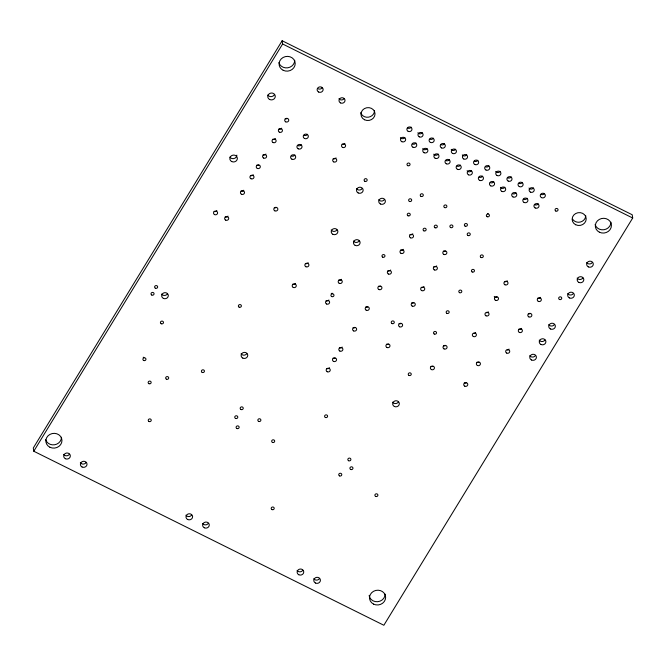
<?xml version="1.0" encoding="UTF-8"?>
<svg xmlns="http://www.w3.org/2000/svg" width="666" height="666" viewBox="0 0 666 666"><rect width="100%" height="100%" fill="white"/><g stroke="black" fill="none" stroke-linecap="round" stroke-linejoin="round"><path stroke-width="1" d="M282.143 40.743L33.3 447.985L33.783 451.232L383.857 625.257L632.7 218.015L632.217 214.768L282.143 40.743L282.625 43.989L33.783 451.232M282.625 43.989L632.7 218.015M610.947 222.194A8.067 7.368 -8.5 0 1 603.995 229.728A8.067 7.368 -8.5 0 1 595.121 224.584M385.148 594.105A8.067 7.368 -8.5 0 1 377.664 601.698A8.067 7.368 -8.5 0 1 369.114 595.537M61.48 437.246A8.067 7.368 -8.5 0 1 54.529 444.78A8.067 7.368 -8.5 0 1 45.654 439.635M294.722 60.273A8.067 7.368 -8.5 0 1 287.77 67.807A8.067 7.368 -8.5 0 1 278.896 62.662M488.178 213.428A1.54 1.407 -8.5 0 1 487.412 213.636M332.742 293.273A1.54 1.407 -8.5 0 1 331.21 293.315M143.948 357.401A1.54 1.407 -8.5 0 1 143.182 357.234M336.005 157.875A2.048 1.873 -8.5 0 1 333.216 158.641M344.855 143.39A2.048 1.873 -8.5 0 1 342.066 144.164M287.271 118.54A2.048 1.873 -8.5 0 1 285.231 118.606M281.693 128.18A2.048 1.873 -8.5 0 1 278.904 128.946M275.374 138.52A2.048 1.873 -8.5 0 1 272.585 139.294M265.892 154.037A2.048 1.873 -8.5 0 1 263.103 154.803M258.824 165.093A2.048 1.873 -8.5 0 1 256.785 165.151M253.255 174.725A2.048 1.873 -8.5 0 1 250.466 175.499M342.141 347.036A2.048 1.873 -8.5 0 1 339.36 347.802M335.081 358.083A2.048 1.873 -8.5 0 1 333.033 358.15M329.504 367.724A2.048 1.873 -8.5 0 1 326.715 368.489M507.259 280.769A2.048 1.873 -8.5 0 1 504.47 281.535M540.601 297.344A2.048 1.873 -8.5 0 1 537.812 298.11M497.036 296.994A2.048 1.873 -8.5 0 1 494.239 296.387M530.377 313.569A2.048 1.873 -8.5 0 1 528.329 313.628M274.317 94.838A3.78 3.447 -8.5 0 1 267.782 95.038M236.88 155.161A3.78 3.447 -8.5 0 1 229.862 157.101M412.778 233.799A2.048 1.873 -8.5 0 1 409.998 234.574M445.379 251.082A2.048 1.873 -8.5 0 1 443.34 251.149M403.296 249.317A2.048 1.873 -8.5 0 1 400.516 250.091M436.646 265.892A2.048 1.873 -8.5 0 1 433.857 266.666M488.295 311.796A2.048 1.873 -8.5 0 1 486.53 312.787M521.636 328.371A2.048 1.873 -8.5 0 1 518.856 329.146M475.657 332.484A2.048 1.873 -8.5 0 1 473.892 333.475M508.999 349.059A2.048 1.873 -8.5 0 1 507.234 350.05M390.659 270.005A2.048 1.873 -8.5 0 1 387.87 270.779M424.001 286.58A2.048 1.873 -8.5 0 1 421.22 287.354M380.436 286.23A2.048 1.873 -8.5 0 1 378.388 286.288M413.777 302.805A2.048 1.873 -8.5 0 1 411.738 302.872M307.534 134.274A2.564 2.339 -8.5 0 1 304.046 135.24M301.207 144.622A2.564 2.339 -8.5 0 1 297.719 145.588M294.888 154.962A2.564 2.339 -8.5 0 1 291.4 155.927M227.972 216.1A2.048 1.873 -8.5 0 1 225.183 216.875M216.85 210.573A2.048 1.873 -8.5 0 1 214.069 211.347M478.946 362.171A2.048 1.873 -8.5 0 1 476.898 362.229M445.596 345.596A2.048 1.873 -8.5 0 1 443.556 345.654M432.958 366.283A2.048 1.873 -8.5 0 1 430.91 366.342M466.3 382.858A2.048 1.873 -8.5 0 1 464.26 382.925M401.14 323.493A2.048 1.873 -8.5 0 1 399.092 323.559M367.79 306.918A2.048 1.873 -8.5 0 1 365.751 306.976M243.773 190.243A2.048 1.873 -8.5 0 1 240.984 191.009M276.373 207.526A2.048 1.873 -8.5 0 1 274.325 207.584M341.516 279.287A2.048 1.873 -8.5 0 1 338.728 280.061M308.167 262.712A2.048 1.873 -8.5 0 1 305.386 263.486M388.494 344.18A2.048 1.873 -8.5 0 1 386.455 344.247M355.153 327.605A2.048 1.873 -8.5 0 1 353.105 327.672M328.871 299.975A2.048 1.873 -8.5 0 1 326.082 300.749M295.529 283.4A2.048 1.873 -8.5 0 1 292.74 284.174M592.382 262.396A3.33 3.039 -8.5 0 1 586.629 262.57M582.908 277.913A3.33 3.039 -8.5 0 1 577.147 278.088M573.426 293.431A3.33 3.039 -8.5 0 1 567.665 293.606M362.246 188.445A3.33 3.039 -8.5 0 1 356.485 188.62M384.473 199.5A3.33 3.039 -8.5 0 1 378.721 199.675M359.19 240.876A3.33 3.039 -8.5 0 1 353.438 241.05M554.462 324.459A3.33 3.039 -8.5 0 1 548.709 324.633M336.963 229.828A3.33 3.039 -8.5 0 1 331.202 229.995M544.979 339.976A3.33 3.039 -8.5 0 1 539.227 340.151M535.497 355.494A3.33 3.039 -8.5 0 1 529.745 355.669M167.399 293.881A3.33 3.039 -8.5 0 1 161.647 294.056M246.836 353.604A3.33 3.039 -8.5 0 1 241.084 353.771M398.41 401.981A3.33 3.039 -8.5 0 1 392.657 402.156M69.431 454.212A3.33 3.039 -8.5 0 1 63.678 454.387M86.105 462.504A3.33 3.039 -8.5 0 1 80.345 462.679M191.691 514.993A3.33 3.039 -8.5 0 1 185.939 515.168M208.366 523.285A3.33 3.039 -8.5 0 1 202.614 523.459M302.839 570.246A3.33 3.039 -8.5 0 1 297.086 570.421M319.514 578.538A3.33 3.039 -8.5 0 1 313.761 578.712M411.163 127.131A2.564 2.339 -8.5 0 1 407.675 128.088M404.836 137.471A2.564 2.339 -8.5 0 1 400.408 137.604M422.277 132.651A2.564 2.339 -8.5 0 1 417.848 132.792M415.959 142.999A2.564 2.339 -8.5 0 1 412.47 143.964M433.391 138.178A2.564 2.339 -8.5 0 1 429.903 139.144M427.072 148.526A2.564 2.339 -8.5 0 1 422.644 148.66M444.505 143.706A2.564 2.339 -8.5 0 1 441.017 144.672M438.186 154.046A2.564 2.339 -8.5 0 1 433.757 154.179M455.619 149.234A2.564 2.339 -8.5 0 1 451.19 149.367M449.3 159.574A2.564 2.339 -8.5 0 1 445.812 160.539M466.733 154.753A2.564 2.339 -8.5 0 1 462.304 154.887M460.414 165.101A2.564 2.339 -8.5 0 1 456.926 166.067M477.847 160.281A2.564 2.339 -8.5 0 1 474.358 161.247M471.528 170.621A2.564 2.339 -8.5 0 1 467.099 170.762M488.961 165.809A2.564 2.339 -8.5 0 1 485.481 166.766M482.642 176.149A2.564 2.339 -8.5 0 1 479.154 177.114M500.083 171.329A2.564 2.339 -8.5 0 1 495.654 171.462M493.756 181.676A2.564 2.339 -8.5 0 1 490.268 182.642M511.197 176.856A2.564 2.339 -8.5 0 1 507.708 177.822M504.87 187.204A2.564 2.339 -8.5 0 1 500.441 187.337M522.311 182.384A2.564 2.339 -8.5 0 1 518.822 183.35M515.992 192.724A2.564 2.339 -8.5 0 1 512.504 193.689M533.424 187.904A2.564 2.339 -8.5 0 1 528.995 188.045M527.106 198.252A2.564 2.339 -8.5 0 1 523.618 199.217M544.538 193.431A2.564 2.339 -8.5 0 1 541.05 194.397M538.22 203.779A2.564 2.339 -8.5 0 1 534.731 204.737M374.542 110.606A7.043 6.435 -8.5 0 1 368.473 117.183A7.043 6.435 -8.5 0 1 360.731 112.696M585.722 215.593A7.043 6.435 -8.5 0 1 580.552 221.978A7.043 6.435 -8.5 0 1 572.618 219.214M322.261 87.654A3.014 2.747 -8.5 0 1 318.165 88.786M344.139 98.535A3.014 2.747 -8.5 0 1 338.936 98.693M599.392 232.201A8.067 7.368 -8.5 0 0 611.43 225.441A8.067 7.368 -8.5 0 0 599.3 219.414A8.067 7.368 -8.5 0 0 599.392 232.201M373.593 604.112A8.067 7.368 -8.5 0 0 385.631 597.352A8.067 7.368 -8.5 0 0 373.501 591.316A8.067 7.368 -8.5 0 0 373.593 604.112M49.925 447.252A8.067 7.368 -8.5 0 0 61.963 440.492A8.067 7.368 -8.5 0 0 49.833 434.465A8.067 7.368 -8.5 0 0 49.925 447.252M283.167 70.28A8.067 7.368 -8.5 0 0 295.205 63.52A8.067 7.368 -8.5 0 0 283.075 57.492A8.067 7.368 -8.5 0 0 283.167 70.28M487.129 216.716A1.54 1.407 -8.5 0 0 489.427 215.434A1.54 1.407 -8.5 0 0 487.112 214.285A1.54 1.407 -8.5 0 0 487.129 216.716M408 215.792A1.515 1.382 -8.5 0 0 410.256 214.527A1.515 1.382 -8.5 0 0 407.983 213.395A1.515 1.382 -8.5 0 0 408 215.792M382.717 257.168A1.515 1.382 -8.5 0 0 384.973 255.902A1.515 1.382 -8.5 0 0 382.7 254.77A1.515 1.382 -8.5 0 0 382.717 257.168M481.052 257.501A1.515 1.382 -8.5 0 0 483.308 256.235A1.515 1.382 -8.5 0 0 481.035 255.103A1.515 1.382 -8.5 0 0 481.052 257.501M472.202 271.986A1.515 1.382 -8.5 0 0 474.458 270.712A1.515 1.382 -8.5 0 0 472.186 269.588A1.515 1.382 -8.5 0 0 472.202 271.986M459.557 292.674A1.515 1.382 -8.5 0 0 461.813 291.4A1.515 1.382 -8.5 0 0 459.54 290.276A1.515 1.382 -8.5 0 0 459.557 292.674M446.919 313.361A1.515 1.382 -8.5 0 0 449.175 312.096A1.515 1.382 -8.5 0 0 446.903 310.964A1.515 1.382 -8.5 0 0 446.919 313.361M434.274 334.049A1.515 1.382 -8.5 0 0 436.538 332.784A1.515 1.382 -8.5 0 0 434.257 331.651A1.515 1.382 -8.5 0 0 434.274 334.049M408.999 375.424A1.515 1.382 -8.5 0 0 411.255 374.159A1.515 1.382 -8.5 0 0 408.982 373.027A1.515 1.382 -8.5 0 0 408.999 375.424M239.136 307.168A1.515 1.382 -8.5 0 0 241.392 305.902A1.515 1.382 -8.5 0 0 239.119 304.77A1.515 1.382 -8.5 0 0 239.136 307.168M202.173 372.402A1.515 1.382 -8.5 0 0 204.429 371.137A1.515 1.382 -8.5 0 0 202.156 370.005A1.515 1.382 -8.5 0 0 202.173 372.402M148.993 421.495A1.515 1.382 -8.5 0 0 151.249 420.221A1.515 1.382 -8.5 0 0 148.976 419.097A1.515 1.382 -8.5 0 0 148.993 421.495M272.436 442.399A1.515 1.382 -8.5 0 0 274.692 441.133A1.515 1.382 -8.5 0 0 272.411 440.001A1.515 1.382 -8.5 0 0 272.436 442.399M325.349 417.457A1.515 1.382 -8.5 0 0 327.605 416.192A1.515 1.382 -8.5 0 0 325.333 415.06A1.515 1.382 -8.5 0 0 325.349 417.457M271.953 509.59A1.515 1.382 -8.5 0 0 274.209 508.325A1.515 1.382 -8.5 0 0 271.936 507.192A1.515 1.382 -8.5 0 0 271.953 509.59M375.649 496.403A1.515 1.382 -8.5 0 0 377.905 495.138A1.515 1.382 -8.5 0 0 375.632 494.005A1.515 1.382 -8.5 0 0 375.649 496.403M555.802 211.047A1.515 1.382 -8.5 0 0 558.058 209.782A1.515 1.382 -8.5 0 0 555.785 208.649A1.515 1.382 -8.5 0 0 555.802 211.047M148.901 383.691A1.515 1.382 -8.5 0 0 151.165 382.417A1.515 1.382 -8.5 0 0 148.884 381.293A1.515 1.382 -8.5 0 0 148.901 383.691M235.506 418.406A1.54 1.407 -8.5 0 0 237.804 417.116A1.54 1.407 -8.5 0 0 235.489 415.967A1.54 1.407 -8.5 0 0 235.506 418.406M435.023 227.772A1.54 1.407 -8.5 0 0 437.321 226.482A1.54 1.407 -8.5 0 0 435.006 225.333A1.54 1.407 -8.5 0 0 435.023 227.772M423.867 230.852A1.54 1.407 -8.5 0 0 426.157 229.562A1.54 1.407 -8.5 0 0 423.842 228.413A1.54 1.407 -8.5 0 0 423.867 230.852M331.693 296.561A1.54 1.407 -8.5 0 0 333.991 295.271A1.54 1.407 -8.5 0 0 331.676 294.122A1.54 1.407 -8.5 0 0 331.693 296.561M240.942 409.507A1.54 1.407 -8.5 0 0 243.24 408.225A1.54 1.407 -8.5 0 0 240.925 407.068A1.54 1.407 -8.5 0 0 240.942 409.507M236.863 428.513A1.54 1.407 -8.5 0 0 239.152 427.231A1.54 1.407 -8.5 0 0 236.838 426.082A1.54 1.407 -8.5 0 0 236.863 428.513M421.012 196.395A1.54 1.407 -8.5 0 0 423.301 195.105A1.54 1.407 -8.5 0 0 420.995 193.956A1.54 1.407 -8.5 0 0 421.012 196.395M409.399 201.407A1.54 1.407 -8.5 0 0 411.696 200.116A1.54 1.407 -8.5 0 0 409.382 198.968A1.54 1.407 -8.5 0 0 409.399 201.407M407.759 165.667A1.54 1.407 -8.5 0 0 410.056 164.377A1.54 1.407 -8.5 0 0 407.742 163.228A1.54 1.407 -8.5 0 0 407.759 165.667M467.965 235.514A1.54 1.407 -8.5 0 0 470.263 234.224A1.54 1.407 -8.5 0 0 467.948 233.075A1.54 1.407 -8.5 0 0 467.965 235.514M465.134 226.149A1.54 1.407 -8.5 0 0 467.432 224.858A1.54 1.407 -8.5 0 0 465.118 223.709A1.54 1.407 -8.5 0 0 465.134 226.149M364.876 181.302A1.54 1.407 -8.5 0 0 367.174 180.011A1.54 1.407 -8.5 0 0 364.86 178.863A1.54 1.407 -8.5 0 0 364.876 181.302M339.494 475.89A1.54 1.407 -8.5 0 0 341.783 474.608A1.54 1.407 -8.5 0 0 339.477 473.459A1.54 1.407 -8.5 0 0 339.494 475.89M348.609 460.739A1.54 1.407 -8.5 0 0 350.899 459.448A1.54 1.407 -8.5 0 0 348.584 458.3A1.54 1.407 -8.5 0 0 348.609 460.739M350.674 469.455A1.54 1.407 -8.5 0 0 352.972 468.165A1.54 1.407 -8.5 0 0 350.657 467.016A1.54 1.407 -8.5 0 0 350.674 469.455M391.991 323.568A1.54 1.407 -8.5 0 0 394.289 322.286A1.54 1.407 -8.5 0 0 391.974 321.137A1.54 1.407 -8.5 0 0 391.991 323.568M559.448 299.467A1.54 1.407 -8.5 0 0 561.746 298.185A1.54 1.407 -8.5 0 0 559.432 297.028A1.54 1.407 -8.5 0 0 559.448 299.467M444.605 207.584A1.54 1.407 -8.5 0 0 446.894 206.294A1.54 1.407 -8.5 0 0 444.588 205.145A1.54 1.407 -8.5 0 0 444.605 207.584M450.649 227.581A1.54 1.407 -8.5 0 0 452.938 226.29A1.54 1.407 -8.5 0 0 450.632 225.141A1.54 1.407 -8.5 0 0 450.649 227.581M155.369 288.212A1.54 1.407 -8.5 0 0 157.667 286.921A1.54 1.407 -8.5 0 0 155.353 285.772A1.54 1.407 -8.5 0 0 155.369 288.212M151.765 295.046A1.54 1.407 -8.5 0 0 154.062 293.764A1.54 1.407 -8.5 0 0 151.748 292.615A1.54 1.407 -8.5 0 0 151.765 295.046M143.665 360.481A1.54 1.407 -8.5 0 0 145.962 359.19A1.54 1.407 -8.5 0 0 143.648 358.042A1.54 1.407 -8.5 0 0 143.665 360.481M161.189 323.743A1.54 1.407 -8.5 0 0 163.486 322.452A1.54 1.407 -8.5 0 0 161.172 321.303A1.54 1.407 -8.5 0 0 161.189 323.743M166.425 379.212A1.54 1.407 -8.5 0 0 168.714 377.922A1.54 1.407 -8.5 0 0 166.408 376.773A1.54 1.407 -8.5 0 0 166.425 379.212M258.599 421.387A1.54 1.407 -8.5 0 0 260.897 420.104A1.54 1.407 -8.5 0 0 258.583 418.956A1.54 1.407 -8.5 0 0 258.599 421.387M333.699 161.888A2.048 1.873 -8.5 0 0 336.755 160.173A2.048 1.873 -8.5 0 0 333.674 158.641A2.048 1.873 -8.5 0 0 333.699 161.888M342.549 147.402A2.048 1.873 -8.5 0 0 345.604 145.688A2.048 1.873 -8.5 0 0 342.524 144.164A2.048 1.873 -8.5 0 0 342.549 147.402M285.714 121.845A2.048 1.873 -8.5 0 0 288.769 120.13A2.048 1.873 -8.5 0 0 285.689 118.606A2.048 1.873 -8.5 0 0 285.714 121.845M279.395 132.193A2.048 1.873 -8.5 0 0 282.442 130.478A2.048 1.873 -8.5 0 0 279.37 128.946A2.048 1.873 -8.5 0 0 279.395 132.193M273.068 142.541A2.048 1.873 -8.5 0 0 276.124 140.817A2.048 1.873 -8.5 0 0 273.052 139.294A2.048 1.873 -8.5 0 0 273.068 142.541M263.586 158.05A2.048 1.873 -8.5 0 0 266.641 156.335A2.048 1.873 -8.5 0 0 263.57 154.812A2.048 1.873 -8.5 0 0 263.586 158.05M257.267 168.398A2.048 1.873 -8.5 0 0 260.323 166.683A2.048 1.873 -8.5 0 0 257.243 165.151A2.048 1.873 -8.5 0 0 257.267 168.398M250.949 178.738A2.048 1.873 -8.5 0 0 254.004 177.023A2.048 1.873 -8.5 0 0 250.924 175.499A2.048 1.873 -8.5 0 0 250.949 178.738M339.843 351.049A2.048 1.873 -8.5 0 0 342.898 349.334A2.048 1.873 -8.5 0 0 339.818 347.802A2.048 1.873 -8.5 0 0 339.843 351.049M333.524 361.397A2.048 1.873 -8.5 0 0 336.571 359.682A2.048 1.873 -8.5 0 0 333.5 358.15A2.048 1.873 -8.5 0 0 333.524 361.397M327.197 371.736A2.048 1.873 -8.5 0 0 330.253 370.021A2.048 1.873 -8.5 0 0 327.181 368.489A2.048 1.873 -8.5 0 0 327.197 371.736M504.953 284.782A2.048 1.873 -8.5 0 0 508.008 283.067A2.048 1.873 -8.5 0 0 504.928 281.535A2.048 1.873 -8.5 0 0 504.953 284.782M538.303 301.357A2.048 1.873 -8.5 0 0 541.35 299.642A2.048 1.873 -8.5 0 0 538.278 298.11A2.048 1.873 -8.5 0 0 538.303 301.357M495.471 300.299A2.048 1.873 -8.5 0 0 498.526 298.584A2.048 1.873 -8.5 0 0 495.454 297.053A2.048 1.873 -8.5 0 0 495.471 300.299M528.821 316.874A2.048 1.873 -8.5 0 0 531.876 315.16A2.048 1.873 -8.5 0 0 528.796 313.628A2.048 1.873 -8.5 0 0 528.821 316.874M269.655 99.509A3.78 3.447 -8.5 0 0 275.291 96.345A3.78 3.447 -8.5 0 0 269.613 93.523A3.78 3.447 -8.5 0 0 269.655 99.509M231.735 161.572A3.78 3.447 -8.5 0 0 237.371 158.408A3.78 3.447 -8.5 0 0 231.693 155.586A3.78 3.447 -8.5 0 0 231.735 161.572M410.481 237.82A2.048 1.873 -8.5 0 0 413.536 236.105A2.048 1.873 -8.5 0 0 410.456 234.574A2.048 1.873 -8.5 0 0 410.481 237.82M443.822 254.395A2.048 1.873 -8.5 0 0 446.878 252.68A2.048 1.873 -8.5 0 0 443.797 251.149A2.048 1.873 -8.5 0 0 443.822 254.395M400.999 253.33A2.048 1.873 -8.5 0 0 404.054 251.615A2.048 1.873 -8.5 0 0 400.974 250.091A2.048 1.873 -8.5 0 0 400.999 253.33M434.34 269.913A2.048 1.873 -8.5 0 0 437.395 268.19A2.048 1.873 -8.5 0 0 434.324 266.666A2.048 1.873 -8.5 0 0 434.34 269.913M485.997 315.817A2.048 1.873 -8.5 0 0 489.044 314.102A2.048 1.873 -8.5 0 0 485.972 312.57A2.048 1.873 -8.5 0 0 485.997 315.817M519.338 332.392A2.048 1.873 -8.5 0 0 522.394 330.677A2.048 1.873 -8.5 0 0 519.313 329.146A2.048 1.873 -8.5 0 0 519.338 332.392M473.351 336.505A2.048 1.873 -8.5 0 0 476.406 334.79A2.048 1.873 -8.5 0 0 473.326 333.258A2.048 1.873 -8.5 0 0 473.351 336.505M506.693 353.08A2.048 1.873 -8.5 0 0 509.748 351.365A2.048 1.873 -8.5 0 0 506.676 349.833A2.048 1.873 -8.5 0 0 506.693 353.08M388.361 274.017A2.048 1.873 -8.5 0 0 391.408 272.302A2.048 1.873 -8.5 0 0 388.336 270.779A2.048 1.873 -8.5 0 0 388.361 274.017M421.703 290.601A2.048 1.873 -8.5 0 0 424.758 288.886A2.048 1.873 -8.5 0 0 421.678 287.354A2.048 1.873 -8.5 0 0 421.703 290.601M378.879 289.535A2.048 1.873 -8.5 0 0 381.934 287.82A2.048 1.873 -8.5 0 0 378.854 286.288A2.048 1.873 -8.5 0 0 378.879 289.535M412.221 306.11A2.048 1.873 -8.5 0 0 415.276 304.395A2.048 1.873 -8.5 0 0 412.196 302.872A2.048 1.873 -8.5 0 0 412.221 306.11M304.529 138.486A2.564 2.339 -8.5 0 0 308.35 136.339A2.564 2.339 -8.5 0 0 304.495 134.424A2.564 2.339 -8.5 0 0 304.529 138.486M298.21 148.834A2.564 2.339 -8.5 0 0 302.031 146.686A2.564 2.339 -8.5 0 0 298.177 144.772A2.564 2.339 -8.5 0 0 298.21 148.834M291.883 159.174A2.564 2.339 -8.5 0 0 295.704 157.026A2.564 2.339 -8.5 0 0 291.858 155.111A2.564 2.339 -8.5 0 0 291.883 159.174M225.666 220.121A2.048 1.873 -8.5 0 0 228.721 218.406A2.048 1.873 -8.5 0 0 225.641 216.875A2.048 1.873 -8.5 0 0 225.666 220.121M214.552 214.594A2.048 1.873 -8.5 0 0 217.607 212.879A2.048 1.873 -8.5 0 0 214.527 211.347A2.048 1.873 -8.5 0 0 214.552 214.594M477.38 365.476A2.048 1.873 -8.5 0 0 480.436 363.761A2.048 1.873 -8.5 0 0 477.364 362.237A2.048 1.873 -8.5 0 0 477.38 365.476M444.039 348.901A2.048 1.873 -8.5 0 0 447.094 347.186A2.048 1.873 -8.5 0 0 444.014 345.654A2.048 1.873 -8.5 0 0 444.039 348.901M431.402 369.588A2.048 1.873 -8.5 0 0 434.448 367.873A2.048 1.873 -8.5 0 0 431.377 366.35A2.048 1.873 -8.5 0 0 431.402 369.588M464.743 386.163A2.048 1.873 -8.5 0 0 467.798 384.449A2.048 1.873 -8.5 0 0 464.718 382.925A2.048 1.873 -8.5 0 0 464.743 386.163M399.583 326.798A2.048 1.873 -8.5 0 0 402.63 325.083A2.048 1.873 -8.5 0 0 399.558 323.559A2.048 1.873 -8.5 0 0 399.583 326.798M366.233 310.223A2.048 1.873 -8.5 0 0 369.289 308.508A2.048 1.873 -8.5 0 0 366.208 306.984A2.048 1.873 -8.5 0 0 366.233 310.223M241.467 194.256A2.048 1.873 -8.5 0 0 244.522 192.541A2.048 1.873 -8.5 0 0 241.442 191.009A2.048 1.873 -8.5 0 0 241.467 194.256M274.817 210.831A2.048 1.873 -8.5 0 0 277.864 209.116A2.048 1.873 -8.5 0 0 274.792 207.592A2.048 1.873 -8.5 0 0 274.817 210.831M339.21 283.308A2.048 1.873 -8.5 0 0 342.266 281.593A2.048 1.873 -8.5 0 0 339.185 280.061A2.048 1.873 -8.5 0 0 339.21 283.308M305.869 266.733A2.048 1.873 -8.5 0 0 308.924 265.018A2.048 1.873 -8.5 0 0 305.844 263.486A2.048 1.873 -8.5 0 0 305.869 266.733M386.938 347.494A2.048 1.873 -8.5 0 0 389.993 345.771A2.048 1.873 -8.5 0 0 386.913 344.247A2.048 1.873 -8.5 0 0 386.938 347.494M353.596 330.91A2.048 1.873 -8.5 0 0 356.651 329.195A2.048 1.873 -8.5 0 0 353.571 327.672A2.048 1.873 -8.5 0 0 353.596 330.91M326.573 303.996A2.048 1.873 -8.5 0 0 329.628 302.281A2.048 1.873 -8.5 0 0 326.548 300.749A2.048 1.873 -8.5 0 0 326.573 303.996M293.223 287.421A2.048 1.873 -8.5 0 0 296.278 285.706A2.048 1.873 -8.5 0 0 293.207 284.174A2.048 1.873 -8.5 0 0 293.223 287.421M588.336 266.891A3.33 3.039 -8.5 0 0 593.306 264.111A3.33 3.039 -8.5 0 0 588.303 261.621A3.33 3.039 -8.5 0 0 588.336 266.891M578.862 282.409A3.33 3.039 -8.5 0 0 583.824 279.62A3.33 3.039 -8.5 0 0 578.821 277.139A3.33 3.039 -8.5 0 0 578.862 282.409M569.38 297.927A3.33 3.039 -8.5 0 0 574.342 295.138A3.33 3.039 -8.5 0 0 569.338 292.649A3.33 3.039 -8.5 0 0 569.38 297.927M358.2 192.949A3.33 3.039 -8.5 0 0 363.161 190.16A3.33 3.039 -8.5 0 0 358.158 187.67A3.33 3.039 -8.5 0 0 358.2 192.949M380.428 203.996A3.33 3.039 -8.5 0 0 385.389 201.207A3.33 3.039 -8.5 0 0 380.386 198.718A3.33 3.039 -8.5 0 0 380.428 203.996M355.145 245.371A3.33 3.039 -8.5 0 0 360.106 242.582A3.33 3.039 -8.5 0 0 355.103 240.101A3.33 3.039 -8.5 0 0 355.145 245.371M550.416 328.962A3.33 3.039 -8.5 0 0 555.377 326.173A3.33 3.039 -8.5 0 0 550.382 323.684A3.33 3.039 -8.5 0 0 550.416 328.962M332.917 234.324A3.33 3.039 -8.5 0 0 337.878 231.535A3.33 3.039 -8.5 0 0 332.875 229.046A3.33 3.039 -8.5 0 0 332.917 234.324M540.934 344.472A3.33 3.039 -8.5 0 0 545.904 341.691A3.33 3.039 -8.5 0 0 540.9 339.202A3.33 3.039 -8.5 0 0 540.934 344.472M531.451 359.99A3.33 3.039 -8.5 0 0 536.421 357.201A3.33 3.039 -8.5 0 0 531.418 354.72A3.33 3.039 -8.5 0 0 531.451 359.99M163.353 298.376A3.33 3.039 -8.5 0 0 168.323 295.587A3.33 3.039 -8.5 0 0 163.32 293.107A3.33 3.039 -8.5 0 0 163.353 298.376M242.79 358.1A3.33 3.039 -8.5 0 0 247.76 355.311A3.33 3.039 -8.5 0 0 242.757 352.822A3.33 3.039 -8.5 0 0 242.79 358.1M394.372 406.476A3.33 3.039 -8.5 0 0 399.334 403.688A3.33 3.039 -8.5 0 0 394.33 401.198A3.33 3.039 -8.5 0 0 394.372 406.476M65.385 458.716A3.33 3.039 -8.5 0 0 70.346 455.927A3.33 3.039 -8.5 0 0 65.351 453.438A3.33 3.039 -8.5 0 0 65.385 458.716M82.06 466.999A3.33 3.039 -8.5 0 0 87.021 464.21A3.33 3.039 -8.5 0 0 82.018 461.729A3.33 3.039 -8.5 0 0 82.06 466.999M187.645 519.488A3.33 3.039 -8.5 0 0 192.616 516.699A3.33 3.039 -8.5 0 0 187.612 514.219A3.33 3.039 -8.5 0 0 187.645 519.488M204.32 527.78A3.33 3.039 -8.5 0 0 209.282 524.991A3.33 3.039 -8.5 0 0 204.279 522.502A3.33 3.039 -8.5 0 0 204.32 527.78M298.793 574.741A3.33 3.039 -8.5 0 0 303.763 571.961A3.33 3.039 -8.5 0 0 298.759 569.472A3.33 3.039 -8.5 0 0 298.793 574.741M315.468 583.033A3.33 3.039 -8.5 0 0 320.429 580.244A3.33 3.039 -8.5 0 0 315.434 577.755A3.33 3.039 -8.5 0 0 315.468 583.033M408.158 131.335A2.564 2.339 -8.5 0 0 411.979 129.196A2.564 2.339 -8.5 0 0 408.133 127.281A2.564 2.339 -8.5 0 0 408.158 131.335M401.839 141.683A2.564 2.339 -8.5 0 0 405.661 139.535A2.564 2.339 -8.5 0 0 401.806 137.621A2.564 2.339 -8.5 0 0 401.839 141.683M419.272 136.863A2.564 2.339 -8.5 0 0 423.093 134.715A2.564 2.339 -8.5 0 0 419.247 132.8A2.564 2.339 -8.5 0 0 419.272 136.863M412.953 147.211A2.564 2.339 -8.5 0 0 416.774 145.063A2.564 2.339 -8.5 0 0 412.92 143.148A2.564 2.339 -8.5 0 0 412.953 147.211M430.386 142.391A2.564 2.339 -8.5 0 0 434.207 140.243A2.564 2.339 -8.5 0 0 430.361 138.328A2.564 2.339 -8.5 0 0 430.386 142.391M424.067 152.73A2.564 2.339 -8.5 0 0 427.888 150.591A2.564 2.339 -8.5 0 0 424.042 148.676A2.564 2.339 -8.5 0 0 424.067 152.73M441.5 147.91A2.564 2.339 -8.5 0 0 445.321 145.771A2.564 2.339 -8.5 0 0 441.475 143.856A2.564 2.339 -8.5 0 0 441.5 147.91M435.181 158.258A2.564 2.339 -8.5 0 0 439.002 156.11A2.564 2.339 -8.5 0 0 435.156 154.196A2.564 2.339 -8.5 0 0 435.181 158.258M452.622 153.438A2.564 2.339 -8.5 0 0 456.443 151.29A2.564 2.339 -8.5 0 0 452.589 149.375A2.564 2.339 -8.5 0 0 452.622 153.438M446.295 163.786A2.564 2.339 -8.5 0 0 450.116 161.638A2.564 2.339 -8.5 0 0 446.27 159.723A2.564 2.339 -8.5 0 0 446.295 163.786M463.736 158.966A2.564 2.339 -8.5 0 0 467.557 156.818A2.564 2.339 -8.5 0 0 463.702 154.903A2.564 2.339 -8.5 0 0 463.736 158.966M457.409 169.306A2.564 2.339 -8.5 0 0 461.23 167.166A2.564 2.339 -8.5 0 0 457.384 165.251A2.564 2.339 -8.5 0 0 457.409 169.306M474.85 164.494A2.564 2.339 -8.5 0 0 478.671 162.346A2.564 2.339 -8.5 0 0 474.816 160.431A2.564 2.339 -8.5 0 0 474.85 164.494M468.531 174.833A2.564 2.339 -8.5 0 0 472.352 172.685A2.564 2.339 -8.5 0 0 468.498 170.771A2.564 2.339 -8.5 0 0 468.531 174.833M485.964 170.013A2.564 2.339 -8.5 0 0 489.785 167.874A2.564 2.339 -8.5 0 0 485.93 165.959A2.564 2.339 -8.5 0 0 485.964 170.013M479.645 180.361A2.564 2.339 -8.5 0 0 483.466 178.213A2.564 2.339 -8.5 0 0 479.612 176.299A2.564 2.339 -8.5 0 0 479.645 180.361M497.077 175.541A2.564 2.339 -8.5 0 0 500.899 173.393A2.564 2.339 -8.5 0 0 497.044 171.478A2.564 2.339 -8.5 0 0 497.077 175.541M490.759 185.889A2.564 2.339 -8.5 0 0 494.58 183.741A2.564 2.339 -8.5 0 0 490.725 181.826A2.564 2.339 -8.5 0 0 490.759 185.889M508.191 181.069A2.564 2.339 -8.5 0 0 512.012 178.921A2.564 2.339 -8.5 0 0 508.166 177.006A2.564 2.339 -8.5 0 0 508.191 181.069M501.873 191.408A2.564 2.339 -8.5 0 0 505.694 189.261A2.564 2.339 -8.5 0 0 501.839 187.354A2.564 2.339 -8.5 0 0 501.873 191.408M519.305 186.588A2.564 2.339 -8.5 0 0 523.126 184.449A2.564 2.339 -8.5 0 0 519.28 182.534A2.564 2.339 -8.5 0 0 519.305 186.588M512.987 196.936A2.564 2.339 -8.5 0 0 516.808 194.788A2.564 2.339 -8.5 0 0 512.953 192.874A2.564 2.339 -8.5 0 0 512.987 196.936M530.419 192.116A2.564 2.339 -8.5 0 0 534.24 189.968A2.564 2.339 -8.5 0 0 530.394 188.053A2.564 2.339 -8.5 0 0 530.419 192.116M524.1 202.464A2.564 2.339 -8.5 0 0 527.922 200.316A2.564 2.339 -8.5 0 0 524.075 198.401A2.564 2.339 -8.5 0 0 524.1 202.464M541.533 197.644A2.564 2.339 -8.5 0 0 545.354 195.496A2.564 2.339 -8.5 0 0 541.508 193.581A2.564 2.339 -8.5 0 0 541.533 197.644M535.214 207.983A2.564 2.339 -8.5 0 0 539.035 205.844A2.564 2.339 -8.5 0 0 535.189 203.929A2.564 2.339 -8.5 0 0 535.214 207.983M364.518 119.755A7.043 6.435 -8.5 0 0 375.025 113.853A7.043 6.435 -8.5 0 0 364.435 108.591A7.043 6.435 -8.5 0 0 364.518 119.755M575.699 224.742A7.043 6.435 -8.5 0 0 586.205 218.839A7.043 6.435 -8.5 0 0 575.615 213.57A7.043 6.435 -8.5 0 0 575.699 224.742M318.648 92.033A3.014 2.747 -8.5 0 0 323.143 89.51A3.014 2.747 -8.5 0 0 318.614 87.263A3.014 2.747 -8.5 0 0 318.648 92.033M340.526 102.914A3.014 2.747 -8.5 0 0 345.021 100.391A3.014 2.747 -8.5 0 0 340.493 98.143A3.014 2.747 -8.5 0 0 340.526 102.914"/></g></svg>
